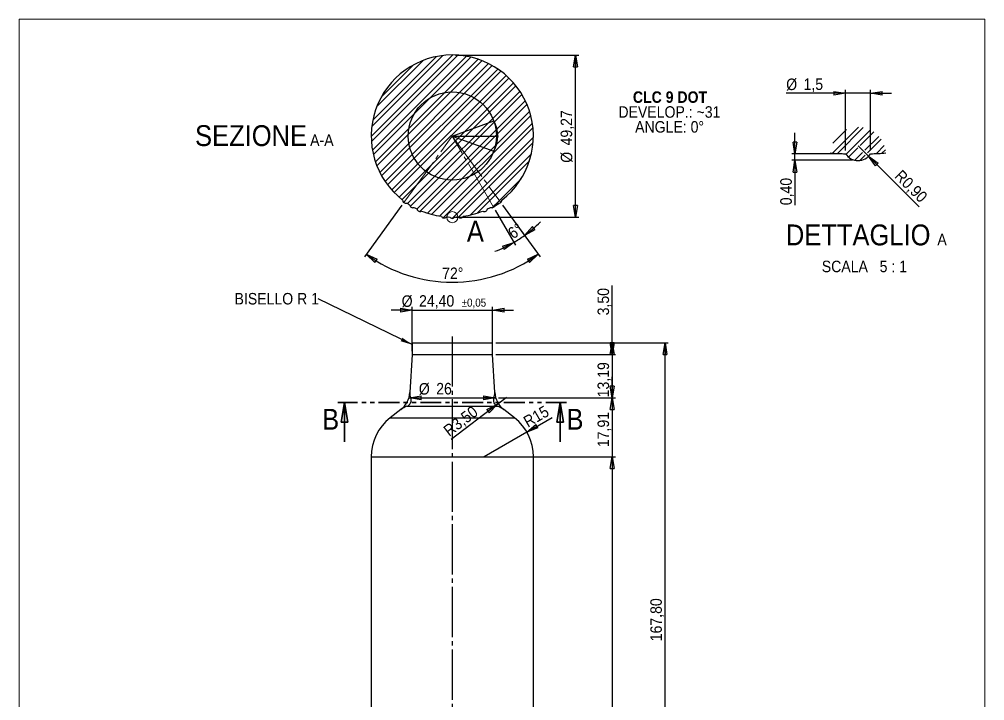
# Model space of a CAD drawing. Header units: millimetres. Extents: x 0 to 294, y 0 to 414.
# Drawn here: x 0.3 to 293.6, y 206.7 to 413.9 of the extents above; entities that cross this region are included whole.
import ezdxf

# ---------------------------------------------------------------- set-up
doc = ezdxf.new("R2010")
doc.units = ezdxf.units.MM
doc.header["$PDSIZE"] = -1
for name, pattern in [('SLD-Centro', [19.05, 15.24, -1.27, 1.27, -1.27]), ('SLD-Combinazione-di-due-tratteggi', [12.7, 6.35, -1.27, 1.27, -1.27, 1.27, -1.27]), ('SLD-Solido', [0])]:
    doc.linetypes.add(name, pattern=pattern)
for name, color, linetype in [('A', 1, 'SLD-Centro'), ('Q', 2, 'SLD-Solido'), ('S', 4, 'SLD-Solido')]:
    doc.layers.add(name, color=color, linetype=linetype)
doc.layers.add('D', color=3, linetype='SLD-Solido', lineweight=25)
doc.layers.add('SEZ', color=6, linetype='SLD-Combinazione-di-due-tratteggi', lineweight=35)
doc.styles.add('SLDTEXTSTYLE0', font='GOTHICB.TTF', dxfattribs={"width": 0.913})
doc.styles.add('SLDTEXTSTYLE1', font='GOTHIC.TTF', dxfattribs={"width": 0.913})
doc.styles.get("Standard").update_dxf_attribs({"font": 'GOTHIC.TTF'})
doc.dimstyles.new('SLDDIMSTYLE0', dxfattribs={"dimtxt": 3.5, "dimasz": 3.556, "dimexe": 0, "dimexo": 0.0625, "dimgap": 0.875, "dimtad": 1, "dimrnd": 1e-09, "dimzin": 12, "dimdsep": 46, "dimtxsty": 'SLDTEXTSTYLE1', "dimblk1": 'CLOSED', "dimblk2": 'CLOSED', "dimsah": 1, "dimcen": 0.09, "dimadec": 0, "dimazin": 3, "dimtfac": 1, "dimtmove": 0, "dimatfit": 0, "dimldrblk": 'CLOSED', "dimfxl": 0, "dimfrac": 2, "dimtolj": 1, "dimtzin": 12, "dimarcsym": 0})
doc.dimstyles.new('SLDDIMSTYLE1', dxfattribs={"dimtxt": 3.5, "dimasz": 3.556, "dimexe": 0, "dimexo": 0.0625, "dimgap": 0.875, "dimtad": 1, "dimrnd": 1e-09, "dimzin": 12, "dimdsep": 46, "dimtxsty": 'SLDTEXTSTYLE1', "dimblk1": 'CLOSED', "dimblk2": 'CLOSED', "dimsah": 1, "dimcen": 0.09, "dimadec": 0, "dimazin": 3, "dimtfac": 1, "dimtofl": 0, "dimtmove": 0, "dimatfit": 3, "dimldrblk": 'CLOSED', "dimfxl": 0, "dimfrac": 2, "dimtolj": 1, "dimtzin": 12, "dimarcsym": 0})
doc.dimstyles.new('SLDDIMSTYLE10', dxfattribs={"dimtxt": 3.5, "dimasz": 3.556, "dimexe": 0, "dimexo": 0.0625, "dimgap": 0.875, "dimtad": 1, "dimlfac": 0.2, "dimrnd": 1e-09, "dimdsep": 46, "dimtxsty": 'SLDTEXTSTYLE1', "dimblk1": 'CLOSED', "dimblk2": 'CLOSED', "dimsah": 1, "dimcen": 0, "dimadec": 0, "dimazin": 2, "dimtfac": 1, "dimtofl": 0, "dimtmove": 0, "dimatfit": 3, "dimldrblk": 'CLOSED', "dimfxl": 0, "dimfrac": 2, "dimtolj": 1, "dimtzin": 12, "dimarcsym": 0})
doc.dimstyles.new('SLDDIMSTYLE11', dxfattribs={"dimtxt": 3.5, "dimasz": 3.556, "dimexe": 0, "dimexo": 0.0625, "dimgap": 0.875, "dimtad": 1, "dimdec": 1, "dimlfac": 0.2, "dimrnd": 1e-09, "dimzin": 12, "dimdsep": 46, "dimtxsty": 'SLDTEXTSTYLE1', "dimblk1": 'CLOSED', "dimblk2": 'CLOSED', "dimsah": 1, "dimcen": 0.09, "dimadec": 0, "dimazin": 3, "dimtfac": 1, "dimtdec": 1, "dimtmove": 0, "dimatfit": 0, "dimldrblk": 'CLOSED', "dimfxl": 0, "dimfrac": 2, "dimtolj": 1, "dimtzin": 12, "dimarcsym": 0})
doc.dimstyles.new('SLDDIMSTYLE2', dxfattribs={"dimtxt": 3.5, "dimasz": 3.556, "dimexe": 0, "dimexo": 0.0625, "dimgap": 0.875, "dimtad": 1, "dimrnd": 1e-09, "dimzin": 12, "dimdsep": 46, "dimtxsty": 'SLDTEXTSTYLE1', "dimblk1": 'CLOSED', "dimblk2": 'CLOSED', "dimsah": 1, "dimcen": 0, "dimadec": 0, "dimazin": 3, "dimtfac": 1, "dimtofl": 0, "dimtmove": 0, "dimatfit": 3, "dimldrblk": 'CLOSED', "dimfxl": 0, "dimfrac": 2, "dimtolj": 1, "dimtzin": 12, "dimarcsym": 0})
doc.dimstyles.new('SLDDIMSTYLE3', dxfattribs={"dimtxt": 3.5, "dimasz": 3.556, "dimexe": 0, "dimexo": 0.0625, "dimgap": 0.875, "dimtad": 1, "dimrnd": 1e-09, "dimzin": 12, "dimdsep": 46, "dimtxsty": 'SLDTEXTSTYLE1', "dimblk1": 'CLOSED', "dimblk2": 'CLOSED', "dimsah": 1, "dimcen": 0.09, "dimadec": 0, "dimazin": 3, "dimtol": 1, "dimtp": 0.05, "dimtm": 0.05, "dimtfac": 1, "dimtmove": 0, "dimatfit": 0, "dimldrblk": 'CLOSED', "dimfxl": 0, "dimfrac": 2, "dimtolj": 1, "dimarcsym": 0})
doc.dimstyles.new('SLDDIMSTYLE7', dxfattribs={"dimtxt": 0.18, "dimasz": 3.556, "dimexe": 0, "dimexo": 0.0625, "dimgap": 0, "dimtad": 0, "dimtih": 1, "dimtoh": 1, "dimdec": 0, "dimrnd": 1e-09, "dimzin": 0, "dimdsep": 46, "dimtxsty": 'Standard', "dimsah": 1, "dimcen": 0.09, "dimadec": 0, "dimazin": 0, "dimtfac": 3.556, "dimtdec": 0, "dimtofl": 0, "dimtmove": 0, "dimatfit": 3, "dimfxl": 0, "dimfrac": 2, "dimtolj": 1, "dimtzin": 0, "dimarcsym": 0})
doc.dimstyles.new('SLDDIMSTYLE8', dxfattribs={"dimtxt": 3.5, "dimasz": 3.556, "dimexe": 0, "dimexo": 0.0625, "dimgap": 0.875, "dimtad": 1, "dimdec": 4, "dimzin": 12, "dimdsep": 46, "dimtxsty": 'SLDTEXTSTYLE1', "dimblk1": 'CLOSED', "dimblk2": 'CLOSED', "dimsah": 1, "dimcen": 0.09, "dimazin": 3, "dimtfac": 1, "dimtofl": 0, "dimtmove": 0, "dimatfit": 3, "dimldrblk": 'CLOSED', "dimfxl": 0, "dimfrac": 2, "dimtolj": 1, "dimtzin": 12, "dimarcsym": 0})
doc.dimstyles.new('SLDDIMSTYLE9', dxfattribs={"dimtxt": 3.5, "dimasz": 3.556, "dimexe": 0, "dimexo": 0.0625, "dimgap": 0.875, "dimtad": 1, "dimlfac": 0.2, "dimrnd": 1e-09, "dimdsep": 46, "dimtxsty": 'SLDTEXTSTYLE1', "dimblk1": 'CLOSED', "dimblk2": 'CLOSED', "dimsah": 1, "dimcen": 0.09, "dimadec": 0, "dimazin": 2, "dimtfac": 1, "dimtmove": 0, "dimatfit": 0, "dimldrblk": 'CLOSED', "dimfxl": 0, "dimfrac": 2, "dimtolj": 1, "dimtzin": 12, "dimarcsym": 0})

# ---------------------------------------------------------------- blocks, each defined once
blk = doc.blocks.new('SW_NOTE_0')
at = {"color": 0, "char_height": 3.5, "attachment_point": 2}
for s, insert, style in [('CLC 9 DOT', (11.7, 4.47), 'SLDTEXTSTYLE0'), ('DEVELOP.: ~31', (11.52, -0.05), 'SLDTEXTSTYLE1'), ('ANGLE: 0° ', (11.58, -4.58), 'SLDTEXTSTYLE1')]:
    blk.add_mtext(s, dxfattribs=dict(at, insert=insert, style=style))
blk = doc.blocks.new('_CLOSED')
at = {"color": 0, "linetype": 'ByBlock', "lineweight": -2}
for p, q in [((-1, 0.166667), (0, 0)), ((-1, 0.166667), (-1, -0.166667)), ((0, 0), (-1, -0.166667)), ((0, 0), (-1, 0))]:
    blk.add_line(p, q, dxfattribs=at)
blk = doc.blocks.new('_D_1')
at = {"layer": 'Q'}
for p, q in [((145.04, 315.47), (197.48, 315.47)), ((196.48, 147.67), (196.48, 315.47)), ((157.48, 147.67), (197.48, 147.67))]:
    blk.add_line(p, q, dxfattribs=at)
at = {"layer": 'Q', "xscale": 3.556, "yscale": 3.556}
for p, rotation in [((196.48, 315.47, 0.01), 90.0000000000004), ((196.48, 147.67, 0.01), 270.0000000000004)]:
    blk.add_blockref('_CLOSED', p, dxfattribs=dict(at, rotation=rotation))
at = {"layer": 'Q', "insert": (192.01, 224.77), "char_height": 3.5, "attachment_point": 1, "rotation": 90, "style": 'SLDTEXTSTYLE1'}
blk.add_mtext('167,80', dxfattribs=at)
blk = doc.blocks.new('_D_2')
at = {"layer": 'Q'}
for p, q in [((180.44, 315.47), (180.44, 332.91)), ((145.04, 315.47), (181.44, 315.47)), ((180.44, 315.47), (180.44, 311.97)), ((145.04, 311.97), (181.44, 311.97))]:
    blk.add_line(p, q, dxfattribs=at)
at = {"layer": 'Q', "xscale": 3.556, "yscale": 3.556}
for p, rotation in [((180.44, 311.97, 0.01), 270.0000000000002), ((180.44, 315.47, 0.01), 90.00000000000024)]:
    blk.add_blockref('_CLOSED', p, dxfattribs=dict(at, rotation=rotation))
at = {"layer": 'Q', "insert": (175.97, 323.86), "char_height": 3.5, "attachment_point": 1, "rotation": 90, "style": 'SLDTEXTSTYLE1'}
blk.add_mtext('3,50', dxfattribs=at)
blk = doc.blocks.new('_D_3')
at = {"layer": 'Q'}
for p, q in [((180.44, 311.97), (180.44, 318.32)), ((145.04, 311.97), (181.44, 311.97)), ((180.44, 311.97), (180.44, 298.78)), ((145.84, 298.78), (181.44, 298.78)), ((180.44, 298.78), (180.44, 292.43))]:
    blk.add_line(p, q, dxfattribs=at)
at = {"layer": 'Q', "xscale": 3.556, "yscale": 3.556}
for p, rotation in [((180.44, 311.97, 0.01), 270.0000000000004), ((180.44, 298.78, 0.01), 90.0000000000004)]:
    blk.add_blockref('_CLOSED', p, dxfattribs=dict(at, rotation=rotation))
at = {"layer": 'Q', "insert": (175.97, 298.93), "char_height": 3.5, "attachment_point": 1, "rotation": 90, "style": 'SLDTEXTSTYLE1'}
blk.add_mtext('13,19', dxfattribs=at)
blk = doc.blocks.new('_D_4')
at = {"layer": 'Q'}
for p, q in [((180.44, 298.78), (180.44, 305.13)), ((145.84, 298.78), (181.44, 298.78)), ((180.44, 298.78), (180.44, 280.87)), ((142.48, 280.87), (181.44, 280.87)), ((180.44, 280.87), (180.44, 274.52))]:
    blk.add_line(p, q, dxfattribs=at)
at = {"layer": 'Q', "xscale": 3.556, "yscale": 3.556}
for p, rotation in [((180.44, 298.78, 0.01), 270.0000000000004), ((180.44, 280.87, 0.01), 90.0000000000004)]:
    blk.add_blockref('_CLOSED', p, dxfattribs=dict(at, rotation=rotation))
at = {"layer": 'Q', "insert": (175.97, 283.8), "char_height": 3.5, "attachment_point": 1, "rotation": 90, "style": 'SLDTEXTSTYLE1'}
blk.add_mtext('17,91', dxfattribs=at)
blk = doc.blocks.new('_D_5')
at = {"layer": 'Q'}
for p, q in [((157.48, 280.87), (181.44, 280.87)), ((180.44, 280.87), (180.44, 147.67)), ((157.48, 147.67), (181.44, 147.67))]:
    blk.add_line(p, q, dxfattribs=at)
at = {"layer": 'Q', "xscale": 3.556, "yscale": 3.556}
for p, rotation in [((180.44, 280.87, 0.01), 90.0000000000004), ((180.44, 147.67, 0.01), 270.0000000000004)]:
    blk.add_blockref('_CLOSED', p, dxfattribs=dict(at, rotation=rotation))
at = {"layer": 'Q', "insert": (175.97, 170.6), "char_height": 3.5, "attachment_point": 1, "rotation": 90, "style": 'SLDTEXTSTYLE1'}
blk.add_mtext('133,20', dxfattribs=at)
blk = doc.blocks.new('_D_6')
at = {"layer": 'Q'}
for q in [(162.21, 292.84), (141.48, 280.87)]:
    blk.add_line((154.47, 288.37), q, dxfattribs=at)
at = {"layer": 'Q', "xscale": 3.556, "yscale": 3.556, "rotation": 210.0000000000004}
blk.add_blockref('_CLOSED', (154.47, 288.37, 0.01), dxfattribs=at)
at = {"layer": 'Q', "insert": (153.05, 292.69), "char_height": 3.5, "attachment_point": 1, "rotation": 30, "style": 'SLDTEXTSTYLE1'}
blk.add_mtext('R15', dxfattribs=at)
blk = doc.blocks.new('_D_7')
at = {"layer": 'Q'}
for q in [(131.46, 286.14), (148.34, 298.99)]:
    blk.add_line((145.55, 296.87), q, dxfattribs=at)
at = {"layer": 'Q', "xscale": 3.556, "yscale": 3.556, "rotation": 37.29484355167789}
blk.add_blockref('_CLOSED', (145.55, 296.87, 0.01), dxfattribs=at)
at = {"layer": 'Q', "insert": (128.78, 289.66), "char_height": 3.5, "attachment_point": 1, "rotation": 37.2948, "style": 'SLDTEXTSTYLE1'}
blk.add_mtext('R3,50', dxfattribs=at)
blk = doc.blocks.new('_D_8')
at = {"layer": 'Q'}
for p, q in [((119.64, 312.97), (119.64, 326.47)), ((144.04, 312.97), (144.04, 326.47)), ((119.64, 325.47), (113.29, 325.47)), ((119.64, 325.47), (144.04, 325.47)), ((144.04, 325.47), (150.39, 325.47))]:
    blk.add_line(p, q, dxfattribs=at)
at = {"layer": 'Q', "xscale": 3.556, "yscale": 3.556}
blk.add_blockref('_CLOSED', (119.64, 325.47, -0.19), dxfattribs=at)
at = {"layer": 'Q', "xscale": 3.556, "yscale": 3.556, "rotation": 180.0000000000004}
blk.add_blockref('_CLOSED', (144.04, 325.47, -0.19), dxfattribs=at)
at = {"layer": 'Q', "attachment_point": 1, "style": 'SLDTEXTSTYLE1'}
for s, insert, char_height in [('%%c', (116.46, 329.94), 3.5), ('24,40', (121.74, 330), 3.5), ('±0,05', (134.67, 328.95), 2.45)]:
    blk.add_mtext(s, dxfattribs=dict(at, insert=insert, char_height=char_height))
blk = doc.blocks.new('_D_9')
at = {"layer": 'Q'}
for p, q in [((118.84, 299.78), (118.84, 299.8)), ((144.84, 299.78), (144.84, 299.8)), ((118.84, 298.8), (144.84, 298.8))]:
    blk.add_line(p, q, dxfattribs=at)
at = {"layer": 'Q', "xscale": 3.556, "yscale": 3.556, "rotation": 180.0000000000004}
blk.add_blockref('_CLOSED', (118.84, 298.8, -0.19), dxfattribs=at)
at = {"layer": 'Q', "xscale": 3.556, "yscale": 3.556}
blk.add_blockref('_CLOSED', (144.84, 298.8, -0.19), dxfattribs=at)
at = {"layer": 'Q', "char_height": 3.5, "attachment_point": 1, "style": 'SLDTEXTSTYLE1'}
for s, insert in [('%%c', (121.68, 303.27)), ('26', (126.95, 303.32))]:
    blk.add_mtext(s, dxfattribs=dict(at, insert=insert))
blk = doc.blocks.new('SW_NOTE_3')
at = {"color": 0, "insert": (-25.43, 1.77), "char_height": 3.5, "attachment_point": 1, "style": 'SLDTEXTSTYLE1'}
blk.add_mtext('BISELLO R 1', dxfattribs=at)
blk = doc.blocks.new('_D_18')
at = {"layer": 'Q'}
for p, q in [((116.54, 357.32), (105.12, 341.61)), ((147.14, 357.32), (158.56, 341.61))]:
    blk.add_line(p, q, dxfattribs=at)
blk.add_arc((131.84, 378.39), 44.45, 234, 306, dxfattribs=at)
at = {"layer": 'Q', "xscale": 3.556, "yscale": 3.556}
for p, rotation in [((105.71, 342.42), 146.2867911296356), ((157.97, 342.42), 33.71320887036111)]:
    blk.add_blockref('_CLOSED', p, dxfattribs=dict(at, rotation=rotation))
at = {"layer": 'Q', "insert": (128.74, 338.37), "char_height": 3.5, "attachment_point": 1, "rotation": 0.5974, "style": 'SLDTEXTSTYLE1'}
blk.add_mtext('72°', dxfattribs=at)
blk = doc.blocks.new('_D_19')
at = {"layer": 'Q'}
for p, q in [((144.86, 355.84), (151.03, 345.15)), ((147.14, 357.32), (154.4, 347.34))]:
    blk.add_line(p, q, dxfattribs=at)
for start, end in [(306, 315.7078), (300, 306), (290.2922, 300)]:
    blk.add_arc((131.84, 378.39), 37.38, start, end, dxfattribs=at)
at = {"layer": 'Q', "xscale": 3.556, "yscale": 3.556}
for p, rotation in [((153.81, 348.15), 218.7172678695517), ((150.53, 346.02), 27.28273213045424)]:
    blk.add_blockref('_CLOSED', p, dxfattribs=dict(at, rotation=rotation))
at = {"layer": 'Q', "insert": (148.34, 349.83), "char_height": 3.5, "attachment_point": 1, "rotation": 33.8881, "style": 'SLDTEXTSTYLE1'}
blk.add_mtext('6°', dxfattribs=at)
blk = doc.blocks.new('_D_20')
at = {"layer": 'Q'}
for p, q in [((132.84, 403.02), (170.28, 403.02)), ((169.28, 353.75), (169.28, 403.02)), ((132.84, 353.75), (170.28, 353.75))]:
    blk.add_line(p, q, dxfattribs=at)
at = {"layer": 'Q', "xscale": 3.556, "yscale": 3.556}
for p, rotation in [((169.28, 403.02, 24.88), 90.00000000000041), ((169.28, 353.75, 24.88), 270.0000000000004)]:
    blk.add_blockref('_CLOSED', p, dxfattribs=dict(at, rotation=rotation))
at = {"layer": 'Q', "char_height": 3.5, "attachment_point": 1, "rotation": 90, "style": 'SLDTEXTSTYLE1'}
for s, insert in [('49,27', (164.76, 375.53)), ('%%c', (164.81, 370.25))]:
    blk.add_mtext(s, dxfattribs=dict(at, insert=insert))
blk = doc.blocks.new('SW_NOTE_4')
at = {"color": 0, "attachment_point": 2, "style": 'SLDTEXTSTYLE1'}
for s, insert, char_height in [('SEZIONE ', (17.66, 8.11), 6.35), ('A-A', (39.18, 5.31), 3.5)]:
    blk.add_mtext(s, dxfattribs=dict(at, insert=insert, char_height=char_height))
blk = doc.blocks.new('SW_HATCH_0')
at = {"layer": 'S', "color": 0}
for p, q in [((-0.08, -2.99), (7.86, 4.96)), ((0, 0), (4.22, 4.22)), ((1.42, -3.07), (9.3, 4.81)), ((4.03, -3.36), (11.47, 4.07)), ((8.33, -0.65), (12.46, 3.48)), ((9.78, -2.1), (14.01, 2.12)), ((10.58, -2.89), (14.7, 1.23)), ((4.8, -4.18), (7.62, -1.36)), ((6.75, -5.13), (9.07, -2.81)), ((13.27, -3.11), (15.66, -0.71)), ((14.94, -3.02), (15.99, -1.97)), ((8.28, -5.19), (9.87, -3.6))]:
    blk.add_line(p, q, dxfattribs=at)
blk = doc.blocks.new('_D_21')
at = {"layer": 'Q'}
for p, q in [((235.96, 373), (235.96, 379.35)), ((250.33, 373), (234.96, 373)), ((235.96, 371), (235.96, 373)), ((253.4, 371), (234.96, 371)), ((235.96, 371), (235.96, 357.34))]:
    blk.add_line(p, q, dxfattribs=at)
at = {"layer": 'Q', "xscale": 3.556, "yscale": 3.556}
for p, rotation in [((235.96, 373), 270.0000000000004), ((235.96, 371), 90.0000000000004)]:
    blk.add_blockref('_CLOSED', p, dxfattribs=dict(at, rotation=rotation))
at = {"layer": 'Q', "insert": (231.49, 357.34), "char_height": 3.5, "attachment_point": 1, "rotation": 90, "style": 'SLDTEXTSTYLE1'}
blk.add_mtext('0,40', dxfattribs=at)
blk = doc.blocks.new('_D_22')
at = {"layer": 'Q'}
for q in [(255.12, 375.45), (273.71, 356.87)]:
    blk.add_line((258.31, 372.26), q, dxfattribs=at)
at = {"layer": 'Q', "xscale": 3.556, "yscale": 3.556, "rotation": 135.0000000000004}
blk.add_blockref('_CLOSED', (258.31, 372.26, 828.89), dxfattribs=at)
at = {"layer": 'Q', "insert": (268.45, 368.41), "char_height": 3.5, "attachment_point": 1, "rotation": 315, "style": 'SLDTEXTSTYLE1'}
blk.add_mtext('R0,90', dxfattribs=at)
blk = doc.blocks.new('_D_23')
at = {"layer": 'Q'}
for p, q in [((251.33, 391.38), (233.29, 391.38)), ((251.33, 374), (251.33, 392.38)), ((258.91, 391.38), (251.33, 391.38)), ((258.91, 374), (258.91, 392.38)), ((258.91, 391.38), (265.26, 391.38))]:
    blk.add_line(p, q, dxfattribs=at)
at = {"layer": 'Q', "xscale": 3.556, "yscale": 3.556}
blk.add_blockref('_CLOSED', (251.33, 391.38, 828.89), dxfattribs=at)
at = {"layer": 'Q', "xscale": 3.556, "yscale": 3.556, "rotation": 180.0000000000004}
blk.add_blockref('_CLOSED', (258.91, 391.38, 828.89), dxfattribs=at)
at = {"layer": 'Q', "char_height": 3.5, "attachment_point": 1, "style": 'SLDTEXTSTYLE1'}
for s, insert in [('%%c', (233.29, 395.85)), ('1,5', (238.57, 395.9))]:
    blk.add_mtext(s, dxfattribs=dict(at, insert=insert))
blk = doc.blocks.new('SW_NOTE_5')
at = {"color": 0, "attachment_point": 2, "style": 'SLDTEXTSTYLE1'}
for s, insert, char_height in [('DETTAGLIO ', (23.32, 8.11), 6.35), ('A', (48.81, 5.31), 3.5), ('SCALA', (19.27, -2.9), 3.5), ('5 : 1', (34, -2.9), 3.5)]:
    blk.add_mtext(s, dxfattribs=dict(at, insert=insert, char_height=char_height))

msp = doc.modelspace()

# ---------------------------------------------------------------- hatches: boundary and pattern name
at = {"layer": 'S'}
h = msp.add_hatch(dxfattribs=at)
h.set_pattern_fill('STEEL', color=256, style=0)
h.set_pattern_definition([(45, (0, 0), (-2.245064, 2.245064), []), (45, (0, 1.5875), (-2.245064, 2.245064), [])])
edge = h.paths.add_edge_path(flags=0)
edge.add_arc((129.31897, 354.38716), 0.90313, 206.9692299, 321.0307701)
edge.add_arc((131.84144, 378.38684), 24.635, 265.7625003, 268.2374997)
edge.add_arc((131.84144, 354.25496), 0.90313, 212.9692299, 327.0307701)
edge.add_arc((131.84144, 378.38684), 24.635, 271.7625003, 274.2374997)
edge.add_arc((134.36391, 354.38716), 0.90313, 218.9692299, 333.0307701)
edge.add_arc((131.84144, 378.38684), 24.635, 277.7625003, 292.2374997)
edge.add_arc((141.65676, 356.34128), 0.90313, 236.9692299, 351.0307701)
edge.add_arc((131.84144, 378.38684), 24.635, 295.7625003, 298.2374997)
edge.add_arc((143.90738, 357.48802), 0.90313, 242.9692299, 357.0307701)
edge.add_arc((131.84144, 378.38684), 24.635, 301.7625003, 304.2374997)
edge.add_arc((146.0258, 358.86374), 0.90313, 248.9692299, 363.0307701)
edge.add_arc((131.84144, 378.38684), 24.635, 307.7625003, 592.2374997)
edge.add_arc((117.65708, 358.86374), 0.90313, 176.9692299, 291.0307701)
edge.add_arc((131.84144, 378.38684), 24.635, 235.7625003, 238.2374997)
edge.add_arc((119.7755, 357.48802), 0.90313, 182.9692299, 297.0307701)
edge.add_arc((131.84144, 378.38684), 24.635, 241.7625003, 244.2374997)
edge.add_arc((122.02612, 356.34128), 0.90313, 188.9692299, 303.0307701)
edge.add_arc((131.84144, 378.38684), 24.635, 247.7625003, 262.2374997)

# ---------------------------------------------------------------- linework, layer by layer
at = {"color": 179, "linetype": 'SLD-Solido', "lineweight": 18}
for p, q in [((0.28364, 0.10038), (0.28364, 413.8771)), ((0.28364, 413.8771), (293.60343, 413.8771)), ((293.60343, 413.8771), (293.60343, 0.10038))]:
    msp.add_line(p, q, dxfattribs=at)
at = {"color": 7, "linetype": 'SLD-Solido'}
for q in [(144.42892, 382.96831), (144.42892, 373.80537), (145.23675, 378.38684)]:
    msp.add_line((131.84144, 378.38684), q, dxfattribs=at)
at = {"color": 7, "linetype": 'SLD-Centro', "lineweight": 18}
for p, q in [((117.12624, 358.1331), (131.84144, 378.38684)), ((131.84144, 378.38684), (146.55664, 358.1331)), ((144.35894, 356.70589), (131.84144, 378.38684)), ((146.55664, 358.1331), (144.35894, 356.70589))]:
    msp.add_line(p, q, dxfattribs=at)
at = {"color": 7, "linetype": 'SLD-Solido'}
msp.add_circle((131.84144, 378.38684), 13.39531, dxfattribs=at)
at = {"color": 7, "linetype": 'SLD-Solido', "lineweight": 18}
msp.add_circle((131.84144, 353.70327), 1.68771, dxfattribs=at)
at = {"color": 7, "linetype": 'SLD-Solido'}
msp.add_arc((136.34381, 378.38684), 9.29294, 330.4617199, 29.5382801, dxfattribs=at)
at = {"color": 7, "linetype": 'Continuous', "lineweight": 0}
msp.add_point((254.39629, 370.99513), dxfattribs=at)
at = {"layer": 'A'}
msp.add_line((131.84144, 317.47095), (131.84144, 145.67095), dxfattribs=at)
at = {"layer": 'D'}
for p, q in [((119.64144, 315.47095), (119.64144, 311.97095)), ((119.64144, 315.47095), (131.84144, 315.47095)), ((131.84144, 315.47095), (144.04144, 315.47095)), ((144.04144, 311.97095), (144.04144, 315.47095)), ((119.64144, 311.97095), (118.94054, 300.41477)), ((119.64144, 311.97095), (131.84144, 311.97095)), ((131.84144, 311.97095), (144.04144, 311.97095)), ((144.74235, 300.41477), (144.04144, 311.97095)), ((119.21072, 298.78095), (144.47216, 298.78095)), ((116.21468, 295.2275), (112.96575, 292.6866)), ((118.03643, 296.23585), (145.64645, 296.23585)), ((150.71713, 292.6866), (147.4682, 295.2275)), ((112.96575, 292.6866), (131.84144, 292.6866)), ((131.84144, 292.6866), (150.71713, 292.6866)), ((107.20644, 280.87095), (107.20644, 147.67095)), ((107.20644, 280.87095), (131.84144, 280.87095)), ((131.84144, 280.87095), (156.47644, 280.87095)), ((156.47644, 147.67095), (156.47644, 280.87095))]:
    msp.add_line(p, q, dxfattribs=at)
for centre, radius, start, end in [((131.84144, 378.38684), 24.635, 307.7625003, 232.2374997), ((255.1138, 495.97134), 123.03439, 266.0775951, 268.2380958), ((255.1194, 375.45249), 4.51563, 212.9693266, 327.0306734), ((255.12295, 496.01272), 123.07581, 271.7622678, 273.9220414), ((117.65708, 358.86374), 0.90313, 176.9692299, 291.0307701), ((131.84144, 378.38684), 24.635, 235.7625003, 238.2374997), ((131.84144, 378.38684), 24.635, 301.7625003, 304.2374997), ((146.0258, 358.86374), 0.90313, 248.9692299, 3.0307701), ((119.7755, 357.48802), 0.90313, 182.9692299, 297.0307701), ((131.84144, 378.38684), 24.635, 241.7625003, 244.2374997), ((122.02612, 356.34128), 0.90313, 188.9692299, 303.0307701), ((131.84144, 378.38684), 24.635, 247.7625003, 262.2374997), ((131.84144, 378.38684), 24.635, 277.7625003, 292.2374997), ((141.65676, 356.34128), 0.90313, 236.9692299, 351.0307701), ((131.84144, 378.38684), 24.635, 295.7625003, 298.2374997), ((143.90738, 357.48802), 0.90313, 242.9692299, 357.0307701), ((129.31897, 354.38716), 0.90313, 206.9692299, 321.0307701), ((131.84144, 378.38684), 24.635, 265.7625003, 268.2374997), ((131.84144, 354.25496), 0.90313, 212.9692299, 327.0307701), ((131.84144, 378.38684), 24.635, 271.7625003, 274.2374997), ((134.36391, 354.38716), 0.90313, 218.9692299, 333.0307701), ((111.8201, 300.84664), 7.13352, 308.0374404, 356.5436173), ((122.6405, 300.18738), 3.70695, 176.483106, 202.2966931), ((141.04238, 300.18737), 3.70695, 337.7032869, 3.516914), ((151.86278, 300.84664), 7.13352, 183.4574081, 231.9724725), ((117.47699, 298.03743), 1.88643, 287.2509637, 23.2124805), ((146.21996, 298.04392), 1.89684, 157.1352578, 252.4012981), ((121.67982, 287.50372), 9.46174, 112.6478241, 125.2822243), ((142.7469, 288.84758), 7.93688, 53.4976185, 68.5723331), ((122.20644, 280.87095), 15, 128.0279649, 180), ((141.47644, 280.87095), 15, 0, 51.9720351)]:
    msp.add_arc(centre, radius, start, end, dxfattribs=at)
msp.add_point((145.63675, 378.38684), dxfattribs=at)
at = {"layer": 'SEZ'}
msp.add_line((166.58624, 297.36473), (97.09664, 297.36473), dxfattribs=at)
at = {"layer": 'SEZ', "linetype": 'SLD-Solido'}
for p, q in [((99.09664, 285.36473), (99.09664, 297.36473)), ((164.58624, 285.36473), (164.58624, 297.36473))]:
    msp.add_line(p, q, dxfattribs=at)

# ---------------------------------------------------------------- block references
for name, p in [('SW_NOTE_0', (186.28947, 387.49803)), ('SW_NOTE_4', (53.03446, 373.57225)), ('SW_NOTE_5', (231.84188, 343.38131)), ('SW_NOTE_3', (91.11287, 328.89904))]:
    msp.add_blockref(name, p)
at = {"layer": 'S'}
msp.add_blockref('SW_HATCH_0', (247.42941, 376.16865), dxfattribs=at)
at = {"layer": 'SEZ', "xscale": 6, "yscale": 6, "rotation": 90.0000000000004}
for p in [(99.09664, 297.36473), (164.58624, 297.36473)]:
    msp.add_blockref('_CLOSED', p, dxfattribs=at)

# ---------------------------------------------------------------- texts
at = {"color": 7, "linetype": 'SLD-Solido', "lineweight": 18, "insert": (136.27051, 352.62402), "char_height": 6.35, "attachment_point": 1, "style": 'SLDTEXTSTYLE1'}
msp.add_mtext('A', dxfattribs=at)
at = {"layer": 'SEZ', "char_height": 6.35, "attachment_point": 1, "style": 'SLDTEXTSTYLE1'}
for insert in [(92.30477, 295.43454), (166.52678, 295.43454)]:
    msp.add_mtext('B', dxfattribs=dict(at, insert=insert))

# ---------------------------------------------------------------- dimensions: what is measured, and where the dimension line sits
at = {"layer": 'Q'}
dim = msp.add_linear_dim(base=(166.47644, 403.02184), p1=(131.84144, 353.75184), p2=(131.84144, 403.02184), angle=90, text='%%c<>', dimstyle='SLDDIMSTYLE1', dxfattribs=at)
dim.commit()
dim.dimension.update_dxf_attribs({"geometry": '_D_20', "text_midpoint": (166.47644, 378.70883), "dimtype": 160})
for base, p1, p2, dimstyle, picture, middle in [((251.33096, 391.377), (258.90784, 372.99513), (251.33096, 372.99513), 'SLDDIMSTYLE11', '_D_23', (239.16221, 391.377)), ((144.04144, 325.47095), (119.64144, 311.97095), (144.04144, 311.97095), 'SLDDIMSTYLE3', '_D_8', (129.62733, 325.47095)), ((144.84144, 298.79676), (118.84144, 298.78095), (144.84144, 298.78095), 'SLDDIMSTYLE1', '_D_9', (126.90175, 298.79676))]:
    dim = msp.add_linear_dim(base=base, p1=p1, p2=p2, text='%%c<>', dimstyle=dimstyle, dxfattribs=at)
    dim.commit()
    dim.dimension.update_dxf_attribs({"geometry": picture, "text_midpoint": middle, "dimtype": 160})
for base, line1, picture, middle in [((131.84144, 333.93353), ((117.12624, 358.1331), (131.84144, 378.38684)), '_D_18', (132.30492, 333.93595)), ((152.19899, 347.03896), ((144.35894, 356.70589), (131.84144, 378.38684)), '_D_19', (152.68243, 347.35826))]:
    dim = msp.add_angular_dim_2l(base=base, line1=line1, line2=((131.84144, 378.38684), (146.55664, 358.1331)), dimstyle='SLDDIMSTYLE8', dxfattribs=at)
    dim.commit()
    dim.dimension.update_dxf_attribs({"geometry": picture, "text_midpoint": middle, "dimtype": 162})
for base, p1, p2, dimstyle, picture, middle in [((235.96263, 372.99513), (254.39629, 370.99513), (251.33096, 372.99513), 'SLDDIMSTYLE9', '_D_21', (235.96263, 361.867)), ((180.43911, 311.97095), (144.04144, 315.47095), (144.04144, 311.97095), 'SLDDIMSTYLE1', '_D_2', (180.43911, 328.38504)), ((180.43911, 298.78095), (144.04144, 311.97095), (144.84144, 298.78095), 'SLDDIMSTYLE0', '_D_3', (180.43911, 304.75368)), ((196.47644, 315.47095), (156.47644, 147.67095), (144.04144, 315.47095), 'SLDDIMSTYLE1', '_D_1', (196.47644, 231.8775)), ((180.43911, 280.87095), (144.84144, 298.78095), (141.47644, 280.87095), 'SLDDIMSTYLE0', '_D_4', (180.43911, 289.61982)), ((180.43911, 147.67095), (156.47644, 280.87095), (156.47644, 147.67095), 'SLDDIMSTYLE1', '_D_5', (180.43911, 177.71258))]:
    dim = msp.add_linear_dim(base=base, p1=p1, p2=p2, angle=90, dimstyle=dimstyle, dxfattribs=at)
    dim.commit()
    dim.dimension.update_dxf_attribs({"geometry": picture, "text_midpoint": middle, "dimtype": 160})
for center, mpoint, dimstyle, picture, middle in [((255.1194, 375.45248), (258.31243, 372.25945), 'SLDDIMSTYLE10', '_D_22', (269.63503, 360.93687)), ((148.33502, 298.99284), (145.55067, 296.87213), 'SLDDIMSTYLE2', '_D_7', (135.99427, 289.59346)), ((141.47644, 280.87095), (154.46682, 288.37095), 'SLDDIMSTYLE2', '_D_6', (158.90289, 290.93212))]:
    dim = msp.add_radius_dim(center=center, mpoint=mpoint, dimstyle=dimstyle, dxfattribs=at)
    dim.commit()
    dim.dimension.update_dxf_attribs({"geometry": picture, "text_midpoint": middle, "dimtype": 164})

# ---------------------------------------------------------------- leaders
msp.add_leader([(119.64144, 314.94874), (91.11287, 328.89904)], dimstyle='SLDDIMSTYLE7')

doc.saveas('drawing.dxf')
